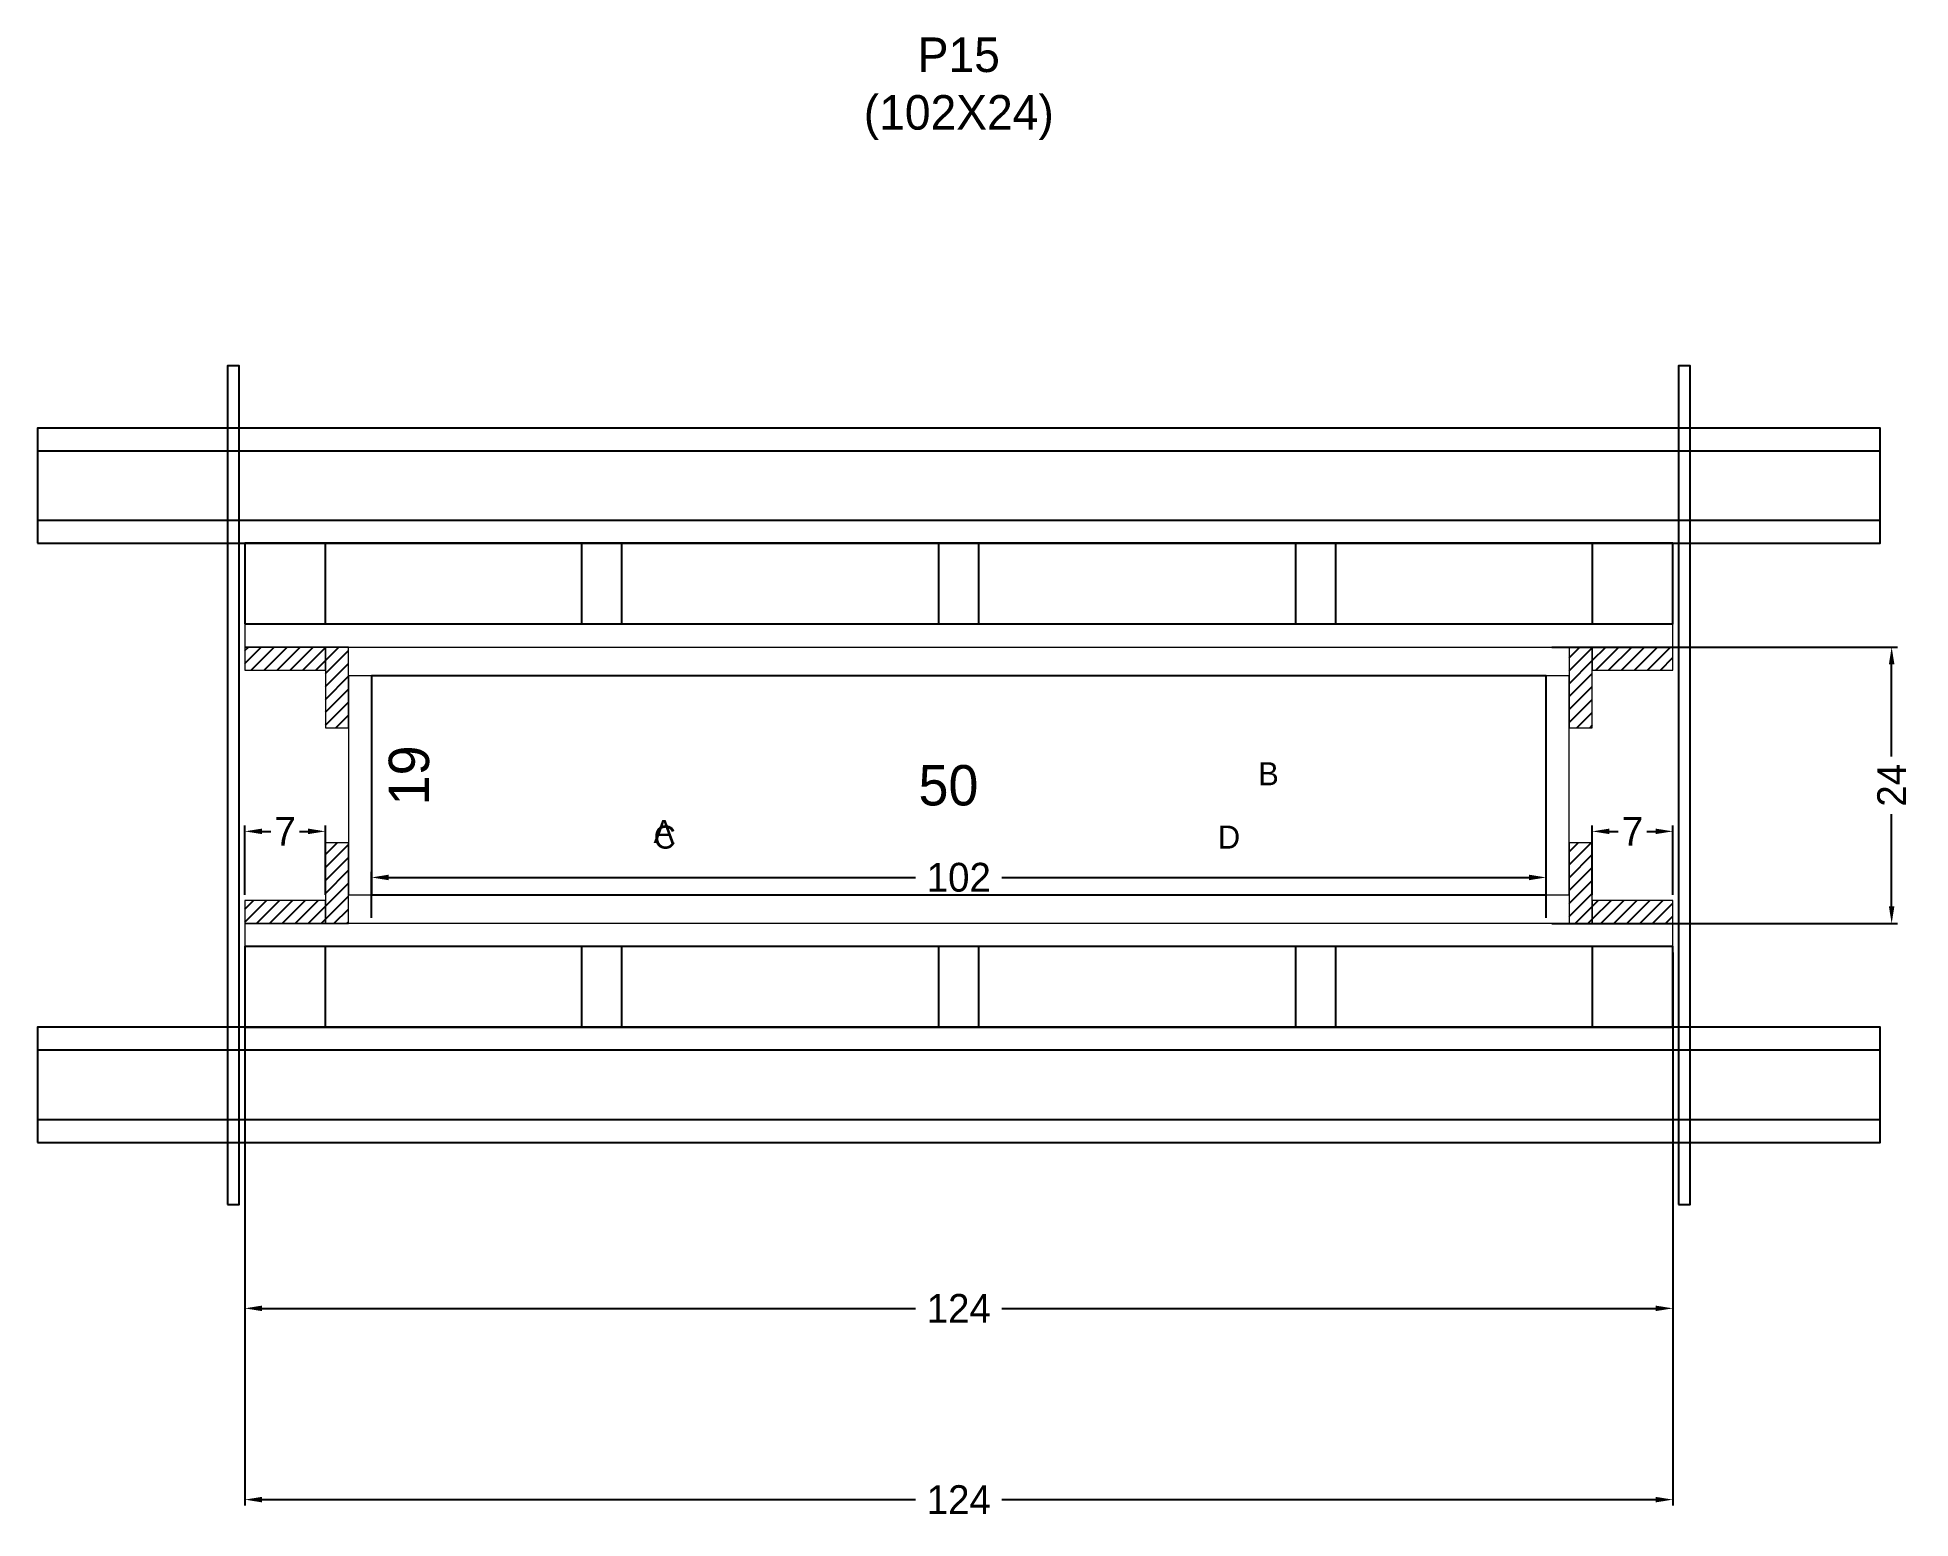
# Model space of a CAD drawing. Header units: centimetres. Extents: x -160 to 165, y 13 to 270.
import ezdxf

# ---------------------------------------------------------------- set-up
doc = ezdxf.new("R2010")
doc.units = ezdxf.units.CM
for name, color, linetype in [('CHAPA', 140, 'Continuous'), ('COTA', 241, 'Continuous'), ('Hachura', 251, 'Continuous'), ('Madeira', 30, 'Continuous'), ('NOMENCLATURA', 7, 'Continuous'), ('Painéis', 200, 'Continuous'), ('Perfil Metálico', 150, 'Continuous'), ('SARRAFO', 251, 'Continuous'), ('TEXTO_GERAL', 7, 'Continuous')]:
    doc.layers.add(name, color=color, linetype=linetype)
doc.dimstyles.new('cotax2', dxfattribs={"dimtxt": 2.5, "dimasz": 1.5, "dimexe": 0.5, "dimexo": 0.5, "dimgap": 0.5, "dimtad": 1, "dimcen": 2.5, "dimazin": 3, "dimtfac": 1, "dimtmove": 0, "dimatfit": 3})
pattern_1 = [(45, (0, 0), (-1.122532, 1.122532), [])]

# ---------------------------------------------------------------- blocks, each defined once
blk = doc.blocks.new('_CLOSEDFILLED')
at = {"color": 0, "linetype": 'BYBLOCK'}
blk.add_solid([(-1, 0.16), (0, 0), (-1, -0.16)], dxfattribs=at)
blk = doc.blocks.new('*D1')
for p, q in [((-124, 111), (-124, 15)), ((124, 111), (124, 15)), ((-121, 16), (-7.5, 16)), ((7.5, 16), (121, 16))]:
    blk.add_line(p, q)
at = {"layer": 'Defpoints'}
for p in [(-124, 112), (124, 112), (-124, 16)]:
    blk.add_point(p, dxfattribs=at)
at = {"layer": 'COTA', "xscale": 3, "yscale": 3, "rotation": 180}
blk.add_blockref('_CLOSEDFILLED', (-124, 16), dxfattribs=at)
at = {"layer": 'COTA', "xscale": 3, "yscale": 3}
blk.add_blockref('_CLOSEDFILLED', (124, 16), dxfattribs=at)
at = {"layer": 'COTA', "insert": (0, 16), "char_height": 5, "attachment_point": 5}
blk.add_mtext('124', dxfattribs=at)
blk = doc.blocks.new('*D2')
for p, q in [((-102, 117), (-102, 125)), ((-99, 124), (-7.5, 124)), ((7.5, 124), (99, 124)), ((102, 117), (102, 125))]:
    blk.add_line(p, q)
at = {"layer": 'Defpoints'}
for p in [(-102, 124), (-102, 116), (102, 116)]:
    blk.add_point(p, dxfattribs=at)
at = {"layer": 'COTA', "xscale": 3, "yscale": 3, "rotation": 180}
blk.add_blockref('_CLOSEDFILLED', (-102, 124), dxfattribs=at)
at = {"layer": 'COTA', "xscale": 3, "yscale": 3}
blk.add_blockref('_CLOSEDFILLED', (102, 124), dxfattribs=at)
at = {"layer": 'COTA', "insert": (0, 124), "char_height": 5, "attachment_point": 5}
blk.add_mtext('102', dxfattribs=at)
blk = doc.blocks.new('*D3')
for p, q in [((103, 164), (163, 164)), ((162, 145), (162, 161)), ((162, 119), (162, 135)), ((103, 116), (163, 116))]:
    blk.add_line(p, q)
at = {"layer": 'Defpoints'}
for p in [(102, 164), (102, 116), (162, 116)]:
    blk.add_point(p, dxfattribs=at)
at = {"layer": 'COTA', "xscale": 3, "yscale": 3}
for p, rotation in [((162, 164), 90), ((162, 116), -90.00000000000001)]:
    blk.add_blockref('_CLOSEDFILLED', p, dxfattribs=dict(at, rotation=rotation))
at = {"layer": 'COTA', "insert": (162, 140), "char_height": 5, "attachment_point": 5, "rotation": 90}
blk.add_mtext('24', dxfattribs=at)
blk = doc.blocks.new('*D4')
for p, q in [((-124, 121), (-124, 133)), ((-121, 132), (-119.5, 132)), ((-114.5, 132), (-113, 132)), ((-110, 121), (-110, 133))]:
    blk.add_line(p, q)
at = {"layer": 'Defpoints'}
for p in [(-124, 132), (-124, 120), (-110, 120)]:
    blk.add_point(p, dxfattribs=at)
at = {"layer": 'COTA', "xscale": 3, "yscale": 3, "rotation": 180}
blk.add_blockref('_CLOSEDFILLED', (-124, 132), dxfattribs=at)
at = {"layer": 'COTA', "xscale": 3, "yscale": 3}
blk.add_blockref('_CLOSEDFILLED', (-110, 132), dxfattribs=at)
at = {"layer": 'COTA', "insert": (-117, 132), "char_height": 5, "attachment_point": 5}
blk.add_mtext('7', dxfattribs=at)
blk = doc.blocks.new('*D5')
for p, q in [((110, 121), (110, 133)), ((113, 132), (114.5, 132)), ((119.5, 132), (121, 132)), ((124, 121), (124, 133))]:
    blk.add_line(p, q)
at = {"layer": 'Defpoints'}
for p in [(110, 132), (110, 120), (124, 120)]:
    blk.add_point(p, dxfattribs=at)
at = {"layer": 'COTA', "xscale": 3, "yscale": 3, "rotation": 180}
blk.add_blockref('_CLOSEDFILLED', (110, 132), dxfattribs=at)
at = {"layer": 'COTA', "xscale": 3, "yscale": 3}
blk.add_blockref('_CLOSEDFILLED', (124, 132), dxfattribs=at)
at = {"layer": 'COTA', "insert": (117, 132), "char_height": 5, "attachment_point": 5}
blk.add_mtext('7', dxfattribs=at)
blk = doc.blocks.new('*D6')
for p, q in [((-124, 78.2), (-124, 48.2)), ((124, 78.2), (124, 48.2)), ((-121, 49.2), (-7.5, 49.2)), ((7.5, 49.2), (121, 49.2))]:
    blk.add_line(p, q)
at = {"layer": 'Defpoints'}
for p in [(-124, 79.2), (124, 79.2), (-124, 49.2)]:
    blk.add_point(p, dxfattribs=at)
at = {"layer": 'COTA', "xscale": 3, "yscale": 3, "rotation": 180}
blk.add_blockref('_CLOSEDFILLED', (-124, 49.2), dxfattribs=at)
at = {"layer": 'COTA', "xscale": 3, "yscale": 3}
blk.add_blockref('_CLOSEDFILLED', (124, 49.2), dxfattribs=at)
at = {"layer": 'COTA', "insert": (0, 49.2), "char_height": 5, "attachment_point": 5}
blk.add_mtext('124', dxfattribs=at)

msp = doc.modelspace()

# ---------------------------------------------------------------- hatches: boundary and pattern name
at = {"layer": 'Hachura'}
h = msp.add_hatch(dxfattribs=at)
h.set_pattern_fill('ANSI31')
h.set_pattern_definition(pattern_1)
h.paths.add_polyline_path([(-124, 160), (-110, 160), (-110, 164), (-124, 164)])
h = msp.add_hatch(dxfattribs=at)
h.set_pattern_fill('ANSI31')
h.set_pattern_definition(pattern_1)
h.paths.add_polyline_path([(-110, 150), (-106, 150), (-106, 164), (-110, 164)])
h = msp.add_hatch(dxfattribs=at)
h.set_pattern_fill('ANSI31')
h.set_pattern_definition(pattern_1)
h.paths.add_polyline_path([(106, 150), (110, 150), (110, 164), (106, 164)])
h = msp.add_hatch(dxfattribs=at)
h.set_pattern_fill('ANSI31')
h.set_pattern_definition(pattern_1)
h.paths.add_polyline_path([(110, 160), (124, 160), (124, 164), (110, 164)])
h = msp.add_hatch(dxfattribs=at)
h.set_pattern_fill('ANSI31')
h.set_pattern_definition(pattern_1)
h.paths.add_polyline_path([(-110, 116), (-106, 116), (-106, 130), (-110, 130)])
h = msp.add_hatch(dxfattribs=at)
h.set_pattern_fill('ANSI31')
h.set_pattern_definition(pattern_1)
h.paths.add_polyline_path([(106, 116), (110, 116), (110, 130), (106, 130)])
h = msp.add_hatch(dxfattribs=at)
h.set_pattern_fill('ANSI31')
h.set_pattern_definition(pattern_1)
h.paths.add_polyline_path([(-124, 116), (-110, 116), (-110, 120), (-124, 120)])
h = msp.add_hatch(dxfattribs=at)
h.set_pattern_fill('ANSI31')
h.set_pattern_definition(pattern_1)
h.paths.add_polyline_path([(110, 116), (124, 116), (124, 120), (110, 120)])

# ---------------------------------------------------------------- linework, layer by layer
at = {"layer": 'CHAPA', "lineweight": 18}
for points in [[(-124, 164), (124, 164), (124, 168), (-124, 168)], [(-124, 164), (124, 164), (124, 168), (-124, 168)], [(-106, 121), (-102, 121), (-102, 159), (-106, 159)], [(-106, 121), (-102, 121), (-102, 159), (-106, 159)], [(102, 121), (106, 121), (106, 159), (102, 159)], [(102, 121), (106, 121), (106, 159), (102, 159)], [(-124, 112), (124, 112), (124, 116), (-124, 116)], [(-124, 112), (124, 112), (124, 116), (-124, 116)]]:
    msp.add_lwpolyline(points, close=True, dxfattribs=at)
at = {"layer": 'Hachura'}
for points in [[(-127, 67.2), (-125, 67.2), (-125, 212.8), (-127, 212.8)], [(125, 67.2), (127, 67.2), (127, 212.8), (125, 212.8)]]:
    msp.add_lwpolyline(points, close=True, dxfattribs=at)
at = {"layer": 'Madeira', "color": 126}
for points in [[(-124, 168), (124, 168), (124, 182), (-124, 182)], [(-124, 168), (-110, 168), (-110, 182), (-124, 182)], [(-65.5, 168), (-58.5, 168), (-58.5, 182), (-65.5, 182)], [(-3.5, 168), (3.5, 168), (3.5, 182), (-3.5, 182)], [(58.5, 168), (65.5, 168), (65.5, 182), (58.5, 182)], [(110, 168), (124, 168), (124, 182), (110, 182)], [(-124, 98), (124, 98), (124, 112), (-124, 112)], [(-124, 98), (-110, 98), (-110, 112), (-124, 112)], [(-65.5, 98), (-58.5, 98), (-58.5, 112), (-65.5, 112)], [(-3.5, 98), (3.5, 98), (3.5, 112), (-3.5, 112)], [(58.5, 98), (65.5, 98), (65.5, 112), (58.5, 112)], [(110, 98), (124, 98), (124, 112), (110, 112)]]:
    msp.add_lwpolyline(points, close=True, dxfattribs=at)
at = {"layer": 'Painéis'}
msp.add_lwpolyline([(-102, 121), (102, 121), (102, 159), (-102, 159)], close=True, dxfattribs=at)
at = {"layer": 'Perfil Metálico', "color": 224}
for points in [[(-160, 182), (160, 182), (160, 202), (-160, 202)], [(-160, 186), (160, 186), (160, 198), (-160, 198)], [(-160, 78), (160, 78), (160, 98), (-160, 98)], [(-160, 82), (160, 82), (160, 94), (-160, 94)]]:
    msp.add_lwpolyline(points, close=True, dxfattribs=at)
at = {"layer": 'SARRAFO', "color": 251, "lineweight": 13}
for points in [[(-124, 160), (-110, 160), (-110, 164), (-124, 164)], [(-110, 150), (-106, 150), (-106, 164), (-110, 164)], [(106, 150), (110, 150), (110, 164), (106, 164)], [(110, 160), (124, 160), (124, 164), (110, 164)], [(-110, 116), (-106, 116), (-106, 130), (-110, 130)], [(106, 116), (110, 116), (110, 130), (106, 130)], [(-124, 116), (-110, 116), (-110, 120), (-124, 120)], [(110, 116), (124, 116), (124, 120), (110, 120)]]:
    msp.add_lwpolyline(points, close=True, dxfattribs=at)

# ---------------------------------------------------------------- texts
at = {"layer": 'COTA'}
msp.add_text('19', height=7, rotation=90, dxfattribs=at).set_placement((-92, 136.5))
msp.add_text('50', height=7, dxfattribs=at).set_placement((-7, 136.5))
at = {"layer": 'NOMENCLATURA', "insert": (0, 252), "char_height": 6, "attachment_point": 8}
msp.add_mtext('P15\\P(102X24)', dxfattribs=at)
at = {"layer": 'TEXTO_GERAL'}
for s, p in [('B', (52, 140)), ('A', (-53, 130)), ('C', (-53, 129)), ('D', (45, 129))]:
    msp.add_text(s, height=4, dxfattribs=at).set_placement(p)

# ---------------------------------------------------------------- dimensions: what is measured, and where the dimension line sits
at = {"layer": 'COTA'}
dim = msp.add_linear_dim(base=(162, 116), p1=(102, 116), p2=(102, 164), angle=90, dimstyle='cotax2', dxfattribs=at)
dim.commit()
dim.dimension.update_dxf_attribs({"geometry": '*D3', "text_midpoint": (162, 140)})
for base, p1, p2, picture, middle in [((-124, 132), (-124, 120), (-110, 120), '*D4', (-117, 132)), ((110, 132), (110, 120), (124, 120), '*D5', (117, 132)), ((-102, 124), (-102, 116), (102, 116), '*D2', (0, 124)), ((-124, 16), (-124, 112), (124, 112), '*D1', (0, 16)), ((-124, 49.2), (-124, 79.2), (124, 79.2), '*D6', (0, 49.2))]:
    dim = msp.add_linear_dim(base=base, p1=p1, p2=p2, dimstyle='cotax2', dxfattribs=at)
    dim.commit()
    dim.dimension.update_dxf_attribs({"geometry": picture, "text_midpoint": middle})

doc.saveas('drawing.dxf')
